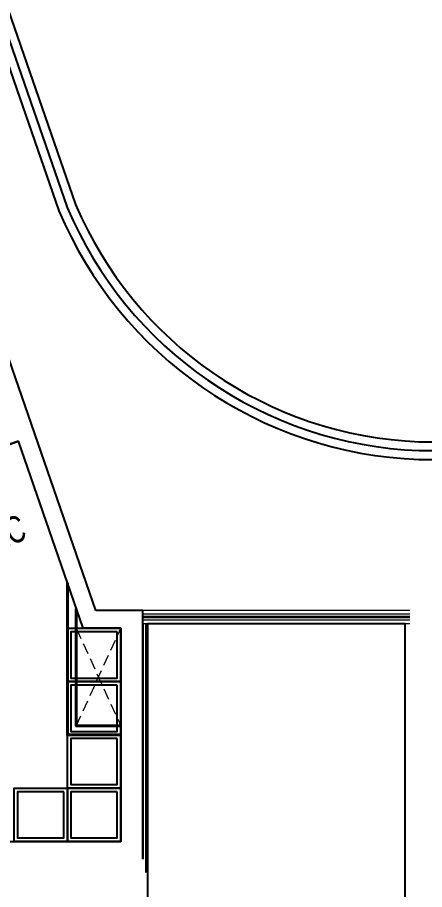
# Model space of a CAD drawing. Header units: millimetres. Extents: x -361611864 to 361244677, y -284134798 to 284403648.
# Drawn here: x -41335 to -36757, y 25030 to 34845 of the extents above; entities that cross this region are included whole.
import ezdxf
from ezdxf.xclip import XClip

# ---------------------------------------------------------------- set-up
doc = ezdxf.new("R2010")
doc.units = ezdxf.units.MM
doc.header["$MEASUREMENT"] = 0
doc.header["$XCLIPFRAME"] = 0
doc.linetypes.add('HIDDEN', pattern=[0.375, 0.25, -0.125])
doc.layers.add('A-COLUMN UPDATE', color=7, linetype='Continuous', true_color=0xff1f1f)
for name, color, linetype in [('A-GLAZ', 135, 'Continuous'), ('Xref_ST_MBDV Cot vach 30.7.2022$0$KT-Net manh', 139, 'Continuous'), ('Xref_ST_MBDV Cot vach 30.7.2022$0$KT-Tuong', 1, 'Continuous'), ('Xref_ST_MBDV Cot vach 30.7.2022$0$ST_MBDV Cot vach 220803$0$220403_HDN_Penthouse Plan$0$A-_FURN----_E-_N', 251, 'Continuous'), ('Xref_ST_MBDV Cot vach 30.7.2022$0$ST_MBDV Cot vach 220803$0$Xref_ST_MBDV Cot vach 30.7.2022$0$KT-Text', 7, 'Continuous'), ('Xref_ST_MBDV Cot vach 30.7.2022$0$ST_MBDV Cot vach 220803$0$Xref_ST_MBDV Cot vach 30.7.2022$0$KT-Tuong', 1, 'Continuous')]:
    doc.layers.add(name, color=color, linetype=linetype)
for name, color, linetype, lineweight in [('KT-Kich thuoc', 159, 'Continuous', 18), ('KT-lomo nuoc', 3, 'HIDDEN', 5), ('KT-Net cat', 1, 'Continuous', 40), ('Xref_ST_MBDV Cot vach 30.7.2022$0$KT-Net cua', 87, 'Continuous', 9), ('Xref_ST_MBDV Cot vach 30.7.2022$0$KT-Net thay', 7, 'Continuous', 15)]:
    doc.layers.add(name, color=color, linetype=linetype, lineweight=lineweight)
doc.styles.add('Xref_ST_MBDV Cot vach 30.7.2022$0$ST_MBDV Cot vach 220803$0$Xref_ST_MBDV Cot vach 30.7.2022$0$Arial', font='arial.ttf', dxfattribs={"width": 0.7})

# ---------------------------------------------------------------- blocks, each defined once
blk = doc.blocks.new('l5 boundary')
at = {"layer": 'A-GLAZ', "elevation": 0}
blk.add_lwpolyline([(12675934.6, 1069203.3, -0.114033), (12687754.9, 1070668), (12702813.7, 1066316.9, -0.260467), (12705604.7, 1063842.3), (12711075.1, 1048030.1, 0.290863), (12714939.4, 1045359.3), (12744586.4, 1045359.3, -0.265528), (12747425.5, 1043237.2), (12750790, 1027630.9, -0.451371), (12745789.1, 1021759.3), (12700651.7, 1021759.3, -0.326781), (12695786.9, 1025328.1), (12691281.1, 1038348.6, 0.327702), (12675771.6, 1044605.5), (12658116.5, 1038514.4, -0.133076), (12655305.8, 1038631.8), (12654133.6, 1039088.2, -0.183721), (12652346.9, 1040640.8), (12647876.4, 1048143.1, -0.022157), (12644458.7, 1053898.7, -0.462092), (12646535.2, 1059064.4), (12675934.6, 1069203.3)], format="xyb", dxfattribs=at)
for points in [[(12675968, 1069109, -0.113956), (12687735.7, 1070569.5), (12702789.1, 1066219.9, -0.260691), (12705510.2, 1063809.5), (12710981.7, 1047994.3, 0.291185), (12714937.5, 1045259.3), (12744580.2, 1045259.3, -0.264299), (12747329.9, 1043206.4), (12750691.5, 1027613.3, -0.451113), (12745788.2, 1021859.3), (12700651.8, 1021859.3, -0.326852), (12695881.8, 1025359.5), (12691372, 1038391.8, 0.327998), (12675742.8, 1044701.4), (12658089, 1038610.7, -0.132658), (12655339, 1038726.1), (12654169, 1039181.7, -0.183978), (12652434, 1040690), (12647961.2, 1048196.1, -0.022163), (12644547.1, 1053945.6, -0.462097), (12646567.4, 1058969.7)], [(12676001.5, 1069014.8, -0.113879), (12687716.5, 1070470.9), (12702764.6, 1066122.9, -0.260924), (12705415.8, 1063776.7), (12710888.3, 1047958.5, 0.291495), (12714935.6, 1045159.3), (12744573.9, 1045159.3, -0.263018), (12747234.3, 1043175.4), (12750593, 1027595.7, -0.450846), (12745787.3, 1021959.3), (12700651.8, 1021959.3, -0.326925), (12695976.8, 1025390.9), (12691462.9, 1038434.9, 0.328292), (12675714.1, 1044797.3), (12658061.7, 1038707, -0.132227), (12655372.2, 1038820.5), (12654204.3, 1039275.2, -0.184247), (12652521.1, 1040739.2), (12648046, 1048249.1, -0.022168), (12644635.4, 1053992.4, -0.462102), (12646599.6, 1058875)]]:
    blk.add_lwpolyline(points, format="xyb", close=True, dxfattribs=at)
blk = doc.blocks.new('*U498')
at = {"layer": 'KT-lomo nuoc', "ltscale": 500}
for p, q in [((491, 94.4), (207.8, -1080.2)), ((698.8, -985.8), (0, 0))]:
    blk.add_line(p, q, dxfattribs=at)
blk.add_lwpolyline([(491, 94.4), (698.8, -985.8), (207.8, -1080.2), (0, 0)], close=True, dxfattribs=at)
blk = doc.blocks.new('CTN TN T39')
at = {"layer": 'KT-Net cat', "elevation": 0}
for points in [[(-36850.4, 1409.8), (-36850.7, -299.5), (-36250.6, -299.5)], [(-36750.5, 1120.3), (-36750.7, -199.5), (-36250.6, -199.5)]]:
    blk.add_lwpolyline(points, dxfattribs=at)
at = {"layer": 'KT-lomo nuoc', "linetype": 'HIDDEN', "rotation": 169.1023465233103}
blk.add_blockref('*U498', (-36250.7, -199.6, 0), dxfattribs=at)

msp = doc.modelspace()

# ---------------------------------------------------------------- linework, layer by layer
at = {"layer": 'Defpoints', "elevation": 0}
msp.add_lwpolyline([(-41323.8, 30075.7), (-42647.2, 29618.8), (-41847.7, 27302.9), (-42320.2, 27139.8), (-41778.4, 25570.4), (-40173.1, 25570.4), (-40173.1, 27970.4), (-40596.9, 27970.4)], close=True, dxfattribs=at)
at = {"layer": 'Xref_ST_MBDV Cot vach 30.7.2022$0$KT-Net cua'}
for p, q in [((-36923.1, 28130.4), (-39923.1, 28130.4)), ((-36923.1, 28101.4), (-39923.1, 28101.4)), ((-36923.1, 28089.4), (-39923.1, 28089.4)), ((-36923.1, 28060.4), (-39923.1, 28060.4))]:
    msp.add_line(p, q, dxfattribs=at)
at = {"layer": 'Xref_ST_MBDV Cot vach 30.7.2022$0$KT-Net manh'}
for p, q in [((-39923.1, 28020.4), (-39923.1, 25370.4, 0)), ((-39891.1, 28020.4), (-39891.1, 25220.4))]:
    msp.add_line(p, q, dxfattribs=at)
at = {"layer": 'Xref_ST_MBDV Cot vach 30.7.2022$0$KT-Net manh', "elevation": 0}
msp.add_lwpolyline([(-39873.1, 17670.4), (-36973, 17670.4), (-36973, 28020.4), (-39873.1, 28020.4)], close=True, dxfattribs=at)
at = {"layer": 'Xref_ST_MBDV Cot vach 30.7.2022$0$KT-Net thay'}
for p, q in [((-36923.1, 28170.4), (-39923.1, 28170.4)), ((-36923.1, 28020.4), (-39923.1, 28020.4))]:
    msp.add_line(p, q, dxfattribs=at)
at = {"layer": 'Xref_ST_MBDV Cot vach 30.7.2022$0$KT-Tuong'}
msp.add_line((-40454.4, 28170.4), (-41787.4, 32031.4), dxfattribs=at)
at = {"layer": 'Xref_ST_MBDV Cot vach 30.7.2022$0$ST_MBDV Cot vach 220803$0$220403_HDN_Penthouse Plan$0$A-_FURN----_E-_N', "extrusion": (-1.00461e-06, -1.44698e-18, 1), "elevation": 0}
for points in [[(-40173.1, 27370.4), (-40773.1, 27370.4), (-40773.1, 27970.4), (-40173.1, 27970.4)], [(-40173.1, 26770.4), (-40773.1, 26770.4), (-40773.1, 27370.4), (-40173.1, 27370.4)], [(-40173.1, 26170.4), (-40773.1, 26170.4), (-40773.1, 26770.4), (-40173.1, 26770.4)], [(-40773.1, 25570.4), (-41373.1, 25570.4), (-41373.1, 26170.4), (-40773.1, 26170.4)], [(-40173.1, 25570.4), (-40773.1, 25570.4), (-40773.1, 26170.4), (-40173.1, 26170.4)]]:
    msp.add_lwpolyline(points, close=True, dxfattribs=at)
at = {"layer": 'Xref_ST_MBDV Cot vach 30.7.2022$0$ST_MBDV Cot vach 220803$0$220403_HDN_Penthouse Plan$0$A-_FURN----_E-_N', "extrusion": (-1.00461e-06, -3.75112e-05, 1)}
for points, elevation in [([(-40213.1, 27930.4), (-40733.1, 27930.4), (-40733.1, 27410.4), (-40213.1, 27410.4)], -1), ([(-40213.1, 27330.4), (-40733.1, 27330.4), (-40733.1, 26810.4), (-40213.1, 26810.4)], -1), ([(-40213.1, 26730.4), (-40733.1, 26730.4), (-40733.1, 26210.4), (-40213.1, 26210.4)], -0.9), ([(-40813.1, 26130.4), (-41333.1, 26130.4), (-41333.1, 25610.4), (-40813.1, 25610.4)], -0.9), ([(-40213.1, 26130.4), (-40733.1, 26130.4), (-40733.1, 25610.4), (-40213.1, 25610.4)], -0.9)]:
    msp.add_lwpolyline(points, close=True, dxfattribs=dict(at, elevation=elevation))
at = {"layer": 'Xref_ST_MBDV Cot vach 30.7.2022$0$ST_MBDV Cot vach 220803$0$Xref_ST_MBDV Cot vach 30.7.2022$0$KT-Tuong'}
msp.add_line((-40173.1, 27970.4), (-40596.9, 27970.4), dxfattribs=at)
at = {"layer": 'Xref_ST_MBDV Cot vach 30.7.2022$0$ST_MBDV Cot vach 220803$0$Xref_ST_MBDV Cot vach 30.7.2022$0$KT-Tuong', "extrusion": (5.05853e-09, -7.09797e-09, 1), "elevation": 0}
for points in [[(-41890.9, 29879.9), (-41323.8, 30075.7)], [(-40596.9, 27970.4), (-41323.8, 30075.7)], [(-39923.1, 25370.4), (-39923.1, 28170.4), (-40454.4, 28170.4)], [(-40173.1, 25570.4), (-40173.1, 27970.4)]]:
    msp.add_lwpolyline(points, dxfattribs=at)

# ---------------------------------------------------------------- block references
at = {"layer": 'A-COLUMN UPDATE'}
ref = msp.add_blockref('l5 boundary', (-12751756.2, -1015288.9, 0), dxfattribs=at)
XClip(ref).set_block_clipping_path([(12617922.6520303302, 999473.9989193338), (12765146.6520303302, 1080853.421006578)])
at = {"layer": 'KT-Kich thuoc', "color": 2}
msp.add_blockref('CTN TN T39', (-3922.5, 27070.4, 0), dxfattribs=at)

# ---------------------------------------------------------------- texts
at = {"layer": 'Xref_ST_MBDV Cot vach 30.7.2022$0$ST_MBDV Cot vach 220803$0$Xref_ST_MBDV Cot vach 30.7.2022$0$KT-Text', "style": 'Xref_ST_MBDV Cot vach 30.7.2022$0$ST_MBDV Cot vach 220803$0$Xref_ST_MBDV Cot vach 30.7.2022$0$Arial', "width": 0.7}
msp.add_text('P. RÁC', height=300, rotation=19.58286, dxfattribs=at).set_placement((-42133.5, 28648.1, 0))

doc.saveas('drawing.dxf')
